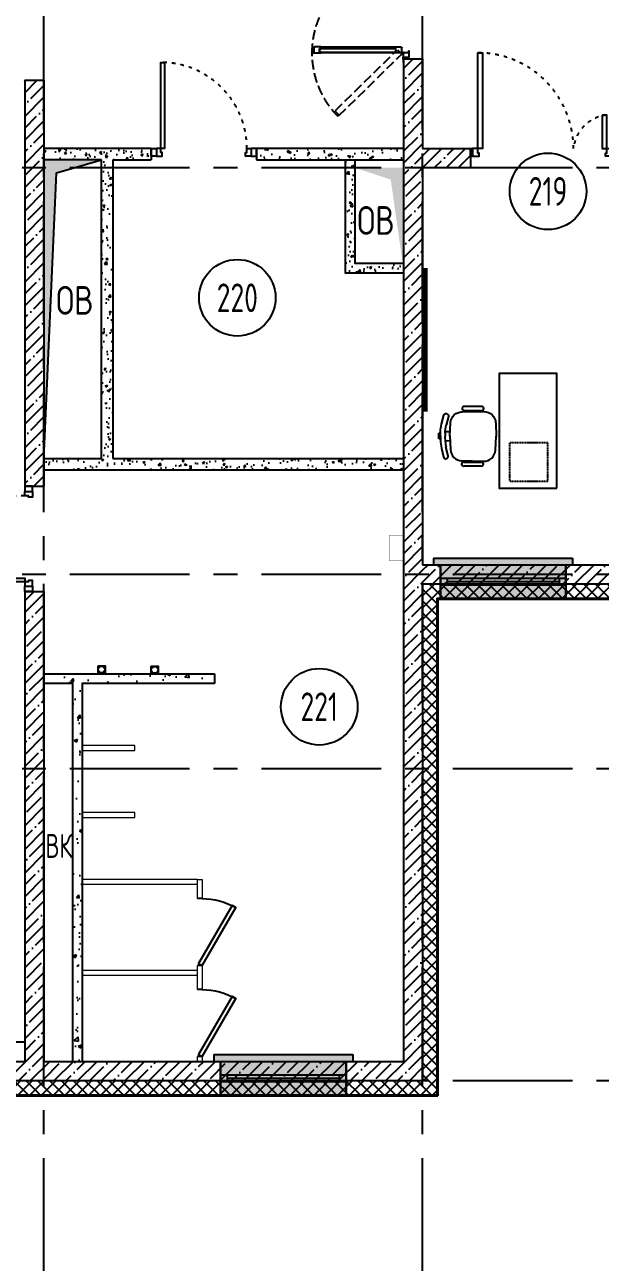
# Model space of a CAD drawing. Header units: millimetres. Extents: x -9318 to 9016603, y 0 to 838141.
# Drawn here: x 80797 to 86807, y 275963 to 288896 of the extents above; entities that cross this region are included whole.
import ezdxf
from ezdxf import colors
from ezdxf.entities.mleader import LeaderData, LeaderLine
from ezdxf.enums import TextEntityAlignment as Align
from ezdxf.math import Vec2, Vec3

# ---------------------------------------------------------------- set-up
doc = ezdxf.new("R2010")
doc.units = ezdxf.units.MM
for name, pattern in [('ACAD_ISO03W100', [30, 12, -18]), ('CENTER', [2, 1.25, -0.25, 0.25, -0.25]), ('HIDDEN', [6, 4, -2]), ('ГОСТ 2.303 4', [7, 5, -2, 0])]:
    doc.linetypes.add(name, pattern=pattern)
doc.layers.add('АР_Номер помещения', color=1, linetype='Continuous', lineweight=25)
doc.layers.add('ТХ_дозаторы', color=7, linetype='Continuous')
doc.layers.add('ТХ_обор_бытовое', color=14, linetype='Continuous')
doc.styles.add('ICOCPEUR', font='isocpeur.ttf')
doc.styles.add('ISOCPEUR', font='isocpeur.ttf', dxfattribs={"width": 0.7})
doc.linetypes.add('Ground1', pattern='A,12,[130,ltypeshp.shx,S=3,R=-150,X=0,Y=-2.598],3,[130,ltypeshp.shx,S=3,R=-150,X=0,Y=-2.598],3,[130,ltypeshp.shx,S=3,R=-150,X=0,Y=-2.598],0', length=18)
doc.linetypes.add('Ground2', pattern='A,12,[130,ltypeshp.shx,S=3,R=-210,X=0,Y=-2.598],3,[130,ltypeshp.shx,S=3,R=-210,X=0,Y=-2.598],3,[130,ltypeshp.shx,S=3,R=-210,X=0,Y=-2.598],0', length=18)
pattern_1 = [(50, (140697.8, 216407.27), (215.17805, -18.82564), [22.5, -247.5]), (355, (140697.8, 216407.27), (-41.6254, 225.65764), [18, -198]), (100.45144, (140715.72, 216405.7), (173.55265, 206.832), [19.12206, -210.34263]), (46.1842, (140697.8, 216467.27), (320.1724, -49.6558), [33.75, -371.25]), (96.63564, (140724.47, 216463.14), (280.3986, 292.2356), [28.6831, -315.5141]), (351.18416, (140697.8, 216467.27), (280.3986, 292.2356), [27, -297]), (21, (140727.8, 216452.27), (179.0721, -120.78567), [22.5, -247.5]), (326, (140727.8, 216452.27), (72.9946, 217.545), [18, -198]), (71.45144, (140742.72, 216442.2), (252.0667, 96.75935), [19.12206, -210.34263]), (37.5, (140697.79, 216407.274), (3.647957, 99.868156), [0, -195.6, 0, -201, 0, -198.75]), (7.5, (140697.79, 216407.27), (78.92086, 118.32351), [0, -114.6, 0, -191.1, 0, -75.75]), (327.5, (140630.89, 216407.274), (160.14673, -6.76646), [0, -75, 0, -234, 0, -310.5]), (317.5, (140600.9, 216407.27), (174.95585, 30.0315), [0, -97.5, 0, -155.4, 0, -220.5])]
pattern_2 = [(45, (-887755.71, 381612.85), (-123.743687, 123.743687), []), (45, (-887631.97, 381612.85), (-123.743687, 123.743687), [218.75, -43.75, 0, -43.75])]

# ---------------------------------------------------------------- blocks, each defined once
blk = doc.blocks.new('*U956')
at = {"color": 8}
for p, q in [((0, 0), (0, -50)), ((700, 0), (700, -50))]:
    blk.add_line(p, q, dxfattribs=at)
blk.add_lwpolyline([(0, 0), (606, 350), (628, 312), (22, -38)], close=True, dxfattribs=at)
blk.add_arc((0, 0), 700, 0, 30, dxfattribs=at)
blk = doc.blocks.new('*U957')
at = {"color": 8}
for p, q in [((0, 0), (0, -50)), ((700, 0), (700, -50))]:
    blk.add_line(p, q, dxfattribs=at)
blk.add_lwpolyline([(0, 0), (606, 350), (628, 312), (22, -38)], close=True, dxfattribs=at)
blk.add_arc((0, 0), 700, 0, 30, dxfattribs=at)
blk = doc.blocks.new('*U938')
at = {"color": 8}
blk.add_lwpolyline([(100, 80), (100, 980), (140, 980), (140, 80)], close=True, dxfattribs=at)
for points in [[(0, 0), (0, 80), (55, 80), (55, 0), (0, 0)], [(55, 80), (55, 0), (115, 0), (115, 40), (100, 40), (100, 80), (55, 80)], [(1045, 80), (1045, 0), (985, 0), (985, 40), (1000, 40), (1000, 80), (1045, 80)], [(1100, 0), (1100, 80), (1045, 80), (1045, 0), (1100, 0)]]:
    blk.add_lwpolyline(points, dxfattribs=at)
at = {"color": 8, "linetype": 'ACAD_ISO03W100', "ltscale": 3}
blk.add_arc((100, 80), 900, 0, 90, dxfattribs=at)
blk = doc.blocks.new('Полуторная_на лестницу')
at = {"color": 8}
for points in [[(75, 80), (75, 1080), (125, 1080), (125, 80)], [(1375, 430), (1375, 80), (1425, 80), (1425, 430)]]:
    blk.add_lwpolyline(points, close=True, dxfattribs=at)
for points in [[(0, 0), (0, 80), (20, 80), (20, 0), (0, 0)], [(20, 80), (20, 0), (90, 0), (90, 30), (75, 30), (75, 80), (20, 80)], [(1480, 80), (1480, 0), (1410, 0), (1410, 30), (1425, 30), (1425, 80), (1480, 80)], [(1500, 0), (1500, 80), (1480, 80), (1480, 0), (1500, 0)]]:
    blk.add_lwpolyline(points, dxfattribs=at)
at = {"color": 8, "linetype": 'ACAD_ISO03W100', "ltscale": 3}
for centre, radius, start, end in [((75, 80), 1000, 0, 90), ((1465, 40), 392, 95.9075, 174.0925)]:
    blk.add_arc(centre, radius, start, end, dxfattribs=at)
blk = doc.blocks.new('*U865')
h = blk.add_hatch(color=8)
h.dxf.hatch_style = 1
h.paths.add_polyline_path([(-1380, -210), (70, -210), (70, -140), (0, -140), (0, 220), (-1310, 220), (-1310, -140), (-1380, -140)])
at = {"color": 8, "lineweight": 30}
for p, q in [((-1310, -140), (-1310, 220)), ((0, -140), (0, 220))]:
    blk.add_line(p, q, dxfattribs=at)
at = {"color": 8}
for p, q in [((0, 220), (-1310, 220)), ((-1310, 70), (0, 70)), ((-1310, 0), (0, 0)), ((-1240, 0), (-1240, 70)), ((-1240, 35), (-70, 35)), ((-70, 0), (-70, 70)), ((-1380, -210), (-1380, -140)), ((-1380, -140), (-1310, -140)), ((-1380, -210), (70, -210)), ((0, -140), (70, -140)), ((70, -210), (70, -140))]:
    blk.add_line(p, q, dxfattribs=at)
blk = doc.blocks.new('*U866')
h = blk.add_hatch(color=8)
h.dxf.hatch_style = 1
h.paths.add_polyline_path([(-1380, -210), (70, -210), (70, -140), (0, -140), (0, 220), (-1310, 220), (-1310, -140), (-1380, -140)])
at = {"color": 8, "lineweight": 30}
for p, q in [((-1310, -140), (-1310, 220)), ((0, -140), (0, 220))]:
    blk.add_line(p, q, dxfattribs=at)
at = {"color": 8}
for p, q in [((0, 220), (-1310, 220)), ((-1310, 70), (0, 70)), ((-1310, 0), (0, 0)), ((-1240, 0), (-1240, 70)), ((-1240, 35), (-70, 35)), ((-70, 0), (-70, 70)), ((-1380, -210), (-1380, -140)), ((-1380, -140), (-1310, -140)), ((-1380, -210), (70, -210)), ((0, -140), (70, -140)), ((70, -210), (70, -140))]:
    blk.add_line(p, q, dxfattribs=at)
blk = doc.blocks.new('_DotSmall')
at = {"color": 8, "linetype": 'ByBlock', "const_width": 0.5}
blk.add_lwpolyline([(-0.0625, 0, 1), (0.0625, 0, 1)], format="xyb", close=True, dxfattribs=at)
blk = doc.blocks.new('*U1150')
at = {"layer": 'АР_Номер помещения', "color": 8}
blk.add_circle((-15147, 3559), 400, dxfattribs=at)
at = {"color": 8, "style": 'ISOCPEUR', "width": 0.7, "flags": 1}
blk.add_attdef('КАТЕГОРИЯ', (-499, -2092), '', height=250, dxfattribs=at)
at = {"layer": 'АР_Номер помещения', "color": 8, "style": 'ISOCPEUR', "width": 0.7}
blk.add_attdef('НОМЕР_ПОМЕЩЕНИЯ', text='', height=300, dxfattribs=at).set_placement((-15147, 3559), align=Align.MIDDLE_CENTER)
blk = doc.blocks.new('*U1151')
at = {"layer": 'АР_Номер помещения', "color": 8}
blk.add_circle((-15672, 817), 400, dxfattribs=at)
at = {"color": 8, "style": 'ISOCPEUR', "width": 0.7, "flags": 1}
blk.add_attdef('КАТЕГОРИЯ', (-499, -2092), '', height=250, dxfattribs=at)
at = {"layer": 'АР_Номер помещения', "color": 8, "style": 'ISOCPEUR', "width": 0.7}
blk.add_attdef('НОМЕР_ПОМЕЩЕНИЯ', text='', height=300, dxfattribs=at).set_placement((-15672, 817), align=Align.MIDDLE_CENTER)
blk = doc.blocks.new('*U1154')
at = {"layer": 'АР_Номер помещения', "color": 8}
blk.add_circle((-13607, 1792), 400, dxfattribs=at)
at = {"color": 8, "style": 'ISOCPEUR', "width": 0.7, "flags": 1}
blk.add_attdef('КАТЕГОРИЯ', (-499, -2092), '', height=250, dxfattribs=at)
at = {"layer": 'АР_Номер помещения', "color": 8, "style": 'ISOCPEUR', "width": 0.7}
blk.add_attdef('НОМЕР_ПОМЕЩЕНИЯ', text='', height=300, dxfattribs=at).set_placement((-13607, 1792), align=Align.MIDDLE_CENTER)
blk = doc.blocks.new('*U709')
at = {"color": 8}
for points in [[(-55, -80), (-55, 0), (-115, 0), (-115, -40), (-100, -40), (-100, -80), (-55, -80)], [(0, 0), (0, -80), (-55, -80), (-55, 0), (0, 0)], [(-1100, 0), (-1100, -80), (-1045, -80), (-1045, 0), (-1100, 0)], [(-1045, -80), (-1045, 0), (-985, 0), (-985, -40), (-1000, -40), (-1000, -80), (-1045, -80)]]:
    blk.add_lwpolyline(points, dxfattribs=at)
blk.add_lwpolyline([(-100, -80), (-100, -980), (-140, -980), (-140, -80)], close=True, dxfattribs=at)
at = {"color": 8, "linetype": 'ACAD_ISO03W100', "ltscale": 3}
blk.add_arc((-100, -80), 900, 180, 270, dxfattribs=at)
blk = doc.blocks.new('*U710')
at = {"color": 8}
for p, q in [((-863, -125), (-94, -125)), ((-96, -61), (-861, -61)), ((-412, -1489), (-96, -1489)), ((-94, -1425), (-410, -1425))]:
    blk.add_line(p, q, dxfattribs=at)
at = {"color": 8, "linetype": 'ГОСТ 2.303 4', "ltscale": 20}
for points in [[(-66, -90), (-60, -84), (-53, -91), (-52, -90), (-54, -88), (-17, -50), (-11, -57), (-15, -61), (-10, -67), (-4, -61), (-684, 601), (-689, 596), (-683, 590), (-679, 595), (-672, 588), (-709, 551), (-712, 553), (-713, 552), (-705, 545), (-711, 539)], [(-241, -1899), (-248, -1895), (-253, -1904), (-254, -1903), (-253, -1901), (-298, -1874), (-303, -1882), (-298, -1885), (-301, -1892), (-308, -1888), (-71, -1478), (-65, -1482), (-59, -1473), (-58, -1474), (-60, -1476), (-14, -1503), (-9, -1495), (-15, -1492), (-11, -1485), (-4, -1489)]]:
    blk.add_lwpolyline(points, close=True, dxfattribs=at)
at = {"color": 8}
for points in [[(60, -12), (60, -80), (52, -80), (52, -63), (6, -63), (6, -66), (4, -66), (4, -56), (-4, -56), (-4, 12), (0, 12), (0, 4), (-2, 4), (-2, -17), (56, -17), (56, -12)], [(-953, -69), (-953, -61), (-861, -61), (-861, -68), (-877, -68), (-877, -104), (-863, -104), (-863, -125), (-929, -125), (-929, -117), (-939, -117), (-939, -115), (-936, -115), (-936, -63), (-945, -63), (-945, -69)], [(-80, -104), (-877, -104), (-877, -68), (-80, -68)], [(-4, -69), (-4, -61), (-96, -61), (-96, -68), (-80, -68), (-80, -104), (-94, -104), (-94, -125), (-28, -125), (-28, -117), (-18, -117), (-18, -115), (-21, -115), (-21, -63), (-12, -63), (-12, -69)], [(-502, -1433), (-502, -1425), (-410, -1425), (-410, -1446), (-426, -1446), (-426, -1482), (-412, -1482), (-412, -1489), (-478, -1489), (-478, -1481), (-488, -1481), (-488, -1479), (-485, -1479), (-485, -1427), (-494, -1427), (-494, -1433)], [(-426, -1446), (-80, -1446), (-80, -1482), (-426, -1482)], [(-4, -1481), (-4, -1489), (-96, -1489), (-96, -1482), (-80, -1482), (-80, -1446), (-94, -1446), (-94, -1425), (-28, -1425), (-28, -1433), (-18, -1433), (-18, -1435), (-21, -1435), (-21, -1487), (-12, -1487), (-12, -1481)], [(60, -1538), (60, -1470), (52, -1470), (52, -1487), (6, -1487), (6, -1484), (4, -1484), (4, -1494), (-4, -1494), (-4, -1562), (0, -1562), (0, -1554), (-2, -1554), (-2, -1533), (56, -1533), (56, -1538)]]:
    blk.add_lwpolyline(points, close=True, dxfattribs=at)
at = {"color": 8, "linetype": 'Ground2'}
blk.add_lwpolyline([(0, 39), (0, 0), (60, 0)], dxfattribs=at)
at = {"color": 8, "linetype": 'Ground1'}
blk.add_lwpolyline([(60, -1550), (0, -1550), (0, -1589)], dxfattribs=at)
at = {"color": 8, "linetype": 'ГОСТ 2.303 4', "ltscale": 20}
for centre, radius, start, end in [((-4, -61), 949, 135.7298, 180.1036), ((-4, -61), 949, 180, 270), ((-4, -1489), 502, 90, 172.6747), ((-4, -1489), 501, 172.6747, 232.6607)]:
    blk.add_arc(centre, radius, start, end, dxfattribs=at)
blk = doc.blocks.new('стол с тумбой 1200х600')
at = {"color": 8}
blk.add_lwpolyline([(-19012, 19801), (-19012, 21001), (-19612, 21001), (-19612, 19801)], close=True, dxfattribs=at)
at = {"color": 8, "linetype": 'HIDDEN', "ltscale": 0.1}
blk.add_lwpolyline([(-19505, 19875), (-19105, 19875), (-19105, 20275), (-19505, 20275)], close=True, dxfattribs=at)
blk = doc.blocks.new('М-60')
at = {"color": 8, "extrusion": (-6.19742e-05, 0.000470712, 1)}
for p, q in [((7035415, 1186627, 0), (7035232, 1186627, 0)), ((7034998, 1186438, 0), (7035020, 1186531, 0)), ((7035068, 1186520, 0), (7035047, 1186426, 0)), ((7035049, 1186549, 0), (7035051, 1186549, 0)), ((7035202, 1186569, 0), (7035439, 1186576, 0)), ((7035232, 1186586, 0), (7035416, 1186587, 0)), ((7034989, 1186313, 0), (7034989, 1186356, 0)), ((7035038, 1186361, 0), (7035088, 1186361, 0)), ((7035086, 1186313, 0), (7035093, 1186455, 0)), ((7035563, 1186460, 0), (7035570, 1186313, 0)), ((7034971, 1186283, 0), (7034970, 1186343, 0)), ((7034989, 1186343, 0), (7034971, 1186343, 0)), ((7034971, 1186343, 0), (7034971, 1186283, 0)), ((7034989, 1186283, 0), (7034971, 1186283, 0)), ((7034989, 1186313, 0), (7034989, 1186343, 0)), ((7034989, 1186313, 0), (7034989, 1186283, 0)), ((7034989, 1186313, 0), (7034990, 1186270, 0)), ((7035037, 1186344, 0), (7035037, 1186313, 0)), ((7035038, 1186283, 0), (7035037, 1186314, 0)), ((7035038, 1186266, 0), (7035089, 1186266, 0)), ((7035086, 1186315, 0), (7035095, 1186173, 0)), ((7035565, 1186174, 0), (7035570, 1186322, 0)), ((7035000, 1186188, 0), (7035023, 1186096, 0)), ((7035071, 1186108, 0), (7035048, 1186201, 0)), ((7035053, 1186078, 0), (7035054, 1186078, 0)), ((7035206, 1186060, 0), (7035443, 1186057, 0)), ((7035236, 1186044, 0), (7035420, 1186046, 0)), ((7035420, 1186005, 0), (7035237, 1186003, 0))]:
    blk.add_line(p, q, dxfattribs=at)
for centre, start, end in [((7035230, 1186606, 122), 84.9987, 275.5247), ((7035417, 1186607, 122), 264.9987, 95.5247), ((7035234, 1186024, 122), 85.3479, 275.874), ((7035422, 1186026, 122), 265.3479, 95.874)]:
    blk.add_arc(centre, 20.6, start, end, dxfattribs=at)
at = {"color": 8, "extrusion": (6.19742e-05, -0.000470712, -1)}
for centre, major_axis, start_param, end_param in [((7035043, 1186525, 0), (15.6, 18.5, 0), 4.240369, 5.829345), ((7035045, 1186525, 0), (15.6, 18.5, 0), -0.45384, 1.098777), ((7035213, 1186449, 0), (77.8, 92.6, 0), 4.061153, 5.558057), ((7035442, 1186455, 0), (77.8, 92.6, 0), -0.725128, 0.826554), ((7035352, 1186356, 0), (-278, 234, 0), 5.584367, 5.811166), ((7035400, 1186344, 0), (234, 278, 0), 4.01357, 4.240369)]:
    blk.add_ellipse(centre, major_axis=major_axis, ratio=1, start_param=start_param, end_param=end_param, dxfattribs=at)
at = {"color": 8, "extrusion": (-6.19742e-05, 0.000470712, 1)}
for centre, major_axis, start_param, end_param in [((7035353, 1186275, 0), (-274, -238, 0), 5.584367, 5.811166), ((7035401, 1186288, 0), (238, -274, 0), 4.01357, 4.240369), ((7035047, 1186101, 0), (15.8, -18.3, 0), 4.240369, 5.829345), ((7035048, 1186102, 0), (15.8, -18.3, 0), -0.45384, 1.098777), ((7035215, 1186180, 0), (79.2, -91.4, 0), 4.061153, 5.558057), ((7035444, 1186178, 0), (79.2, -91.4, 0), -0.725128, 0.826554)]:
    blk.add_ellipse(centre, major_axis=major_axis, ratio=1, start_param=start_param, end_param=end_param, dxfattribs=at)
blk = doc.blocks.new('У240')
at = {"layer": 'ТХ_обор_бытовое', "color": 8, "lineweight": 0, "ltscale": 100, "transparency": 33554687, "const_width": 2}
blk.add_lwpolyline([(259065, 2932), (259065, 3192), (259215, 3192), (259215, 2932)], close=True, dxfattribs=at)
blk = doc.blocks.new('A$C500e89c7')
at = {"color": 8, "ltscale": 100}
blk.add_circle((-37, 37), 35.3, dxfattribs=at)
at = {"layer": 'ТХ_дозаторы', "color": 8, "ltscale": 100}
blk.add_lwpolyline([(-73, 75), (0, 75), (0, 0), (-73, 0)], close=True, dxfattribs=at)

msp = doc.modelspace()

# ---------------------------------------------------------------- hatches: boundary and pattern name
at = {"ltscale": 100}
h = msp.add_hatch(dxfattribs=at)
h.set_pattern_fill('ANSI37', color=256, scale=700)
h.set_pattern_definition([(45, (-881264.54, 320766.49), (-61.871843, 61.871843), []), (135, (-881264.54, 320766.49), (-61.871843, -61.871843), [])])
h.paths.add_polyline_path([(63732.07, 281222.96), (70082.1, 281222.96), (70082.1, 298452.96), (63081.91, 298452.96), (63081.91, 300172.96), (62931.91, 300172.96), (62931.91, 298302.96), (69932.1, 298302.96), (69932.1, 281372.96), (63582.07, 281372.96), (63582.1, 271362.96), (76982.1, 271362.96), (76982.1, 277712.96), (85102.1, 277712.96), (85102.1, 282902.96), (93369.48, 282902.96), (93369.48, 282652.96), (93519.48, 282652.96), (93519.48, 283052.96), (84952.1, 283052.96), (84952.1, 277862.96), (76832.1, 277862.96), (76832.1, 271512.96), (63732.1, 271512.96)])
h = msp.add_hatch(dxfattribs=at)
h.set_pattern_fill('ANSI35', color=256, scale=700)
h.set_pattern_definition(pattern_2)
h.paths.add_polyline_path([(84952.1, 283052.96), (84952.1, 283252.96), (84952.1, 287402.96), (85452.1, 287402.96), (85452.1, 287602.96), (84952.1, 287602.96), (84952.1, 288540.44), (84752.1, 288540.44), (84752.1, 278062.96), (84752.1, 277862.96), (84952.1, 277862.96)])
h = msp.add_hatch(dxfattribs=at)
h.set_pattern_fill('ANSI35', color=256, scale=700)
h.set_pattern_definition([(45, (-893405.71, 382633.98), (-123.743687, 123.743687), []), (45, (-893281.97, 382633.98), (-123.743687, 123.743687), [218.75, -43.75, 0, -43.75])])
h.paths.add_polyline_path([(80997.1, 288315.44), (80797.1, 288315.44), (80797.1, 284074.08), (80997.1, 284074.08)])
h = msp.add_hatch(dxfattribs=at)
h.set_pattern_fill('AR-CONC', color=256, scale=30)
h.set_pattern_definition(pattern_1)
h.paths.add_polyline_path([(82116.94, 287482.98), (82116.94, 287602.98), (80997.1, 287602.97), (80997.1, 287482.97)])
h = msp.add_hatch(dxfattribs=at)
h.set_pattern_fill('AR-CONC', color=256, scale=30)
h.set_pattern_definition(pattern_1)
h.paths.add_polyline_path([(84752.1, 287602.96), (83216.95, 287602.97), (83216.95, 287482.97), (84752.1, 287482.96)])
h = msp.add_hatch(color=256, dxfattribs=at)
h.paths.add_polyline_path([(81127.28, 287349.2), (81316.04, 287402.96), (80997.1, 287402.96), (80997.1, 284364.08)])
h.paths.add_polyline_path([(81596.96, 287482.97), (80997.1, 287482.97), (80997.1, 287402.96), (81316.04, 287402.96)])
h = msp.add_hatch(dxfattribs=at)
h.set_pattern_fill('AR-CONC', color=256, scale=30)
h.set_pattern_definition(pattern_1)
h.paths.add_polyline_path([(81716.96, 286757.82), (81716.96, 287482.97), (81596.96, 287482.96), (81596.99, 284364.08), (81716.96, 284364.08), (81716.99, 286249.6)])
h = msp.add_hatch(dxfattribs=at)
h.set_pattern_fill('AR-CONC', color=256, scale=30)
h.set_pattern_definition([(50, (140697.8, 212038.5), (215.17805, -18.82564), [22.5, -247.5]), (355, (140697.8, 212038.5), (-41.6254, 225.65764), [18, -198]), (100.45144, (140715.72, 212036.93), (173.55265, 206.832), [19.12206, -210.34263]), (46.1842, (140697.8, 212098.5), (320.1724, -49.6558), [33.75, -371.25]), (96.63564, (140724.47, 212094.36), (280.3986, 292.2356), [28.6831, -315.5141]), (351.18416, (140697.8, 212098.5), (280.3986, 292.2356), [27, -297]), (21, (140727.8, 212083.5), (179.0721, -120.78567), [22.5, -247.5]), (326, (140727.8, 212083.5), (72.9946, 217.545), [18, -198]), (71.45144, (140742.72, 212073.43), (252.0667, 96.75935), [19.12206, -210.34263]), (37.5, (140697.79, 212038.5), (3.647957, 99.868156), [0, -195.6, 0, -201, 0, -198.75]), (7.5, (140697.79, 212038.5), (78.92086, 118.32351), [0, -114.6, 0, -191.1, 0, -75.75]), (327.5, (140630.89, 212038.5), (160.14673, -6.76646), [0, -75, 0, -234, 0, -310.5]), (317.5, (140600.9, 212038.5), (174.95585, 30.0315), [0, -97.5, 0, -155.4, 0, -220.5])])
h.paths.add_polyline_path([(84752.22, 286402.97), (84243.9, 286402.97), (84243.9, 287482.95), (84143.93, 287483), (84143.92, 286403.02), (84144.04, 286403.02), (84143.94, 286303), (84752.09, 286302.95)])
msp.add_hatch(color=256).paths.add_polyline_path([(84743.9, 286402.97), (84743.9, 287402.97), (84243.9, 287402.97), (84618.9, 287277.97)])
h = msp.add_hatch(dxfattribs=at)
h.set_pattern_fill('AR-CONC', color=256, scale=30)
h.set_pattern_definition(pattern_1)
h.paths.add_polyline_path([(84752.1, 284364.09), (80997.1, 284364.08), (80997.1, 284244.08), (84752.1, 284244.09)])
h = msp.add_hatch(dxfattribs=at)
h.set_pattern_fill('ANSI35', color=256, scale=700)
h.set_pattern_definition(pattern_2)
h.paths.add_polyline_path([(96165.11, 283252.96), (84952.1, 283252.97), (84952.1, 283052.94), (93519.48, 283052.95), (93519.48, 282652.96), (93921.66, 282652.96), (93921.66, 283052.95), (96165.11, 283052.96)])
h = msp.add_hatch(dxfattribs=at)
h.set_pattern_fill('ANSI35', color=256, scale=700)
h.set_pattern_definition(pattern_2)
h.paths.add_polyline_path([(84752.1, 278062.96), (80997.1, 278062.96), (80997.1, 282974.08), (80797.1, 282974.08), (80797.1, 278062.96), (76857.1, 278062.96), (76857.1, 277862.96), (84752.1, 277862.96)])
h = msp.add_hatch(dxfattribs=at)
h.set_pattern_fill('AR-CONC', color=256, scale=2)
h.set_pattern_definition([(50, (-399216.16, 111663.65), (364.36934, -31.87817), [38.1, -419.1]), (355, (-399216.16, 111663.65), (-70.48684, 382.1137), [30.48, -335.28117]), (100.451445, (-399185.8, 111661), (293.8825, 350.2355), [32.38002, -356.1805]), (46.1842, (-399216.16, 111765.25), (542.1581, -84.08466), [57.15, -628.65]), (96.63556, (-399171, 111758.24), (474.80827, 494.85225), [48.57005, -534.2712]), (351.18415, (-399216.16, 111765.25), (474.80827, 494.85225), [45.71993, -502.91946]), (21, (-399165.36, 111739.85), (303.22878, -204.5304), [38.1, -419.1]), (326, (-399165.36, 111739.85), (123.60406, 368.37593), [30.48, -335.28]), (71.451445, (-399140.1, 111722.8), (426.83284, 163.84554), [32.38002, -356.17988]), (37.5, (-399216.16, 111663.65), (6.177207, 169.110078), [0, -331.216, 0, -340.36, 0, -336.55]), (7.5, (-399216.16, 111663.65), (133.639325, 200.36115), [0, -194.056, 0, -323.596, 0, -128.27]), (327.5, (-399329.44, 111663.65), (271.18119, -11.457488), [0, -127, 0, -396.24, 0, -525.78]), (317.5, (-399380.24, 111663.65), (296.25836, 50.85298), [0, -165.1, 0, -263.144, 0, -373.38])])
h.paths.add_polyline_path([(82779.92, 282112.99), (80986.61, 282112.99), (80986.6, 282012.99), (81297.81, 282013), (81297.76, 278044.8), (81397.76, 278044.8), (81397.81, 282013), (82779.92, 282012.99)])

# ---------------------------------------------------------------- linework, layer by layer
at = {"linetype": 'CENTER', "ltscale": 1000}
for p, q in [((80997.1, 269801.69), (80997.1, 304109.16)), ((84952.1, 269801.69), (84952.1, 304109.16)), ((51268.34, 287402.96), (134865.51, 287402.96)), ((51268.34, 283152.96), (134865.51, 283152.96)), ((51268.34, 281122.96), (134865.51, 281122.96)), ((51268.34, 277862.96), (134865.51, 277862.96))]:
    msp.add_line(p, q, dxfattribs=at)
at = {"ltscale": 100}
for p, q in [((84752.1, 288540.44), (84752.1, 278062.96)), ((84752.1, 288540.44), (84952.1, 288540.44)), ((84952.1, 288540.44), (84952.1, 287602.96)), ((80797.1, 288315.44), (80797.1, 284074.08)), ((80797.1, 288315.44), (80997.1, 288315.44)), ((80997.1, 288315.44), (80997.1, 284074.08)), ((84952.1, 287602.96), (85452.1, 287602.96)), ((85452.1, 287602.96), (85452.1, 287402.96)), ((84952.1, 287402.96), (84952.1, 283252.96)), ((84952.1, 287402.96), (85452.1, 287402.96)), ((80797.1, 284074.08), (80997.1, 284074.08)), ((84952.1, 283252.96), (96165.11, 283252.96)), ((84952.1, 283052.96), (84952.1, 277862.96)), ((84952.1, 283052.96), (93519.48, 283052.96)), ((80797.1, 282974.08), (80797.1, 278062.96)), ((80797.1, 282974.08), (80997.1, 282974.08)), ((80997.1, 282974.08), (80997.1, 278062.96)), ((85102.1, 282902.96), (85102.1, 277712.96)), ((85102.1, 282902.96), (93369.48, 282902.96)), ((85112.1, 282892.96), (85112.1, 277702.96)), ((85112.1, 282892.96), (93359.48, 282892.96)), ((80797.1, 278262.96), (76857.1, 278262.96)), ((76857.1, 278062.96), (80797.1, 278062.96)), ((80997.1, 278062.96), (84752.1, 278062.96)), ((76832.1, 277862.96), (84952.1, 277862.96)), ((76982.1, 277712.96), (85102.1, 277712.96)), ((76992.1, 277702.96), (85112.1, 277702.96))]:
    msp.add_line(p, q, dxfattribs=at)
for points in [[(82116.94, 287602.98), (80997.1, 287602.97)], [(82116.94, 287602.97), (82116.95, 287482.97)], [(84752.1, 287602.97), (83216.94, 287602.98)], [(83216.94, 287602.97), (83216.95, 287482.97)], [(81596.96, 287482.97), (80997.1, 287482.97)], [(80997.1, 284364.08), (81127.28, 287349.2), (81596.96, 287482.97)], [(81597.1, 284364.08), (81596.96, 287482.97)], [(81716.96, 287482.97), (81716.99, 284364.08)], [(81716.96, 287482.97), (82116.95, 287482.97)], [(83216.95, 287482.98), (84752.1, 287482.97)], [(84143.9, 287482.97), (84143.93, 286302.97), (84752.1, 286302.97)], [(84243.9, 287482.97), (84243.93, 286402.97), (84752.1, 286402.97)], [(80997.1, 284364.08), (81597.1, 284364.06)], [(81716.99, 284364.05), (84752.1, 284364.08)], [(80997.1, 284244.08), (84752.1, 284244.09)], [(80997.09, 282112.99), (82779.92, 282112.99)], [(82779.93, 282112.99), (82779.93, 282012.99)], [(81297.76, 278062.96), (81297.81, 282012.99), (80997.09, 282012.99)], [(82779.92, 282012.99), (81397.81, 282012.99), (81397.76, 278062.96)]]:
    msp.add_lwpolyline(points, dxfattribs=at)
at = {"lineweight": 0, "ltscale": 100, "transparency": 33554687, "const_width": 2}
msp.add_lwpolyline([(84952.1, 286352.93), (85002.1, 286352.93), (85002.1, 284852.93), (84952.1, 284852.93)], close=True, dxfattribs=at)
at = {"ltscale": 100, "const_width": 50}
msp.add_lwpolyline([(84977.1, 284852.93), (84977.1, 286352.93)], dxfattribs=at)
at = {"lineweight": 0}
for points in [[(81397.7, 281363.03), (81397.69, 281313.03), (81948.01, 281312.93), (81948.02, 281362.93)], [(81397.8, 280662.98), (81397.79, 280612.98), (81948.11, 280612.88), (81948.12, 280662.88)], [(81397.78, 279962.92), (81397.79, 279912.92), (82599.87, 279913.01), (82599.86, 279963.01)], [(82649.93, 279763.3), (82599.93, 279763.3), (82599.93, 279963.02), (82649.93, 279963.02)], [(81397.77, 279012.92), (81397.77, 278962.92), (82599.93, 278963.01), (82599.92, 279013.01)], [(82649.85, 278812.96), (82599.85, 278812.96), (82599.93, 279063.3), (82649.93, 279063.3)], [(82649.91, 278062.96), (82599.91, 278062.96), (82599.85, 278112.96), (82649.85, 278112.96)]]:
    msp.add_lwpolyline(points, close=True, dxfattribs=at)

# ---------------------------------------------------------------- block references
at = {"xscale": -1, "rotation": 180}
for name, p in [('*U710', (84752.1, 288540.44)), ('*U866', (86447.1, 283112.96)), ('*U865', (84152.1, 277922.96))]:
    msp.add_blockref(name, p, dxfattribs=at)
for name, p in [('Полуторная_на лестницу', (85452.1, 287522.96)), ('стол с тумбой 1200х600', (105364.27, 264251.82)), ('У240', (-174462.87, 280365.82))]:
    msp.add_blockref(name, p)
for name, p, rotation in [('*U709', (82116.94, 287522.97), 180), ('М-60', (-6967827.72, -789680.93, 0.04), 359.0887326624886), ('*U938', (80877.1, 282974.08), 90.00000000000001)]:
    msp.add_blockref(name, p, dxfattribs=dict(rotation=rotation))
ref = msp.add_blockref('*U1154', (99868.77, 285363.15))
ref.add_attrib('НОМЕР_ПОМЕЩЕНИЯ', '219', dxfattribs={"layer": 'АР_Номер помещения', "color": 8, "height": 300, "style": 'ISOCPEUR', "width": 0.7}).set_placement((86261.53, 287155.19), align=Align.MIDDLE_CENTER)
ref = msp.add_blockref('*U1151', (98688.82, 285226.05))
ref.add_attrib('НОМЕР_ПОМЕЩЕНИЯ', '220', dxfattribs={"layer": 'АР_Номер помещения', "color": 8, "height": 300, "style": 'ISOCPEUR', "width": 0.7}).set_placement((83016.96, 286042.77), align=Align.MIDDLE_CENTER)
at = {"ltscale": 100}
for p in [(81635.97, 282121.1), (82191.14, 282116.46)]:
    msp.add_blockref('A$C500e89c7', p, dxfattribs=at)
ref = msp.add_blockref('*U1150', (99019.49, 278209.68))
ref.add_attrib('НОМЕР_ПОМЕЩЕНИЯ', '221', dxfattribs={"layer": 'АР_Номер помещения', "color": 8, "height": 300, "style": 'ISOCPEUR', "width": 0.7}).set_placement((83872.32, 281768.74), align=Align.MIDDLE_CENTER)
at = {"lineweight": 30, "xscale": -1, "rotation": 270}
for name, p in [('*U957', (82649.93, 279063.3)), ('*U956', (82649.85, 278112.96))]:
    msp.add_blockref(name, p, dxfattribs=at)

# ---------------------------------------------------------------- texts
at = {"ltscale": 100, "attachment_point": 5, "line_spacing_factor": 0.7, "style": 'ICOCPEUR'}
for s, insert, char_height in [('\\A1;{\\W0.8;ОВ}', (84463.47, 286850.8), 300), ('\\A1;{\\W0.8;ОВ}', (81319.19, 286015.77), 300), ('\\A1;{\\W0.7;ВК}', (81152.31, 280314.16), 250)]:
    msp.add_mtext(s, dxfattribs=dict(at, insert=insert, char_height=char_height))

# ---------------------------------------------------------------- leaders
ml = msp.add_multileader_mtext('Standard')
ml.set_content('+13,200', color=8, style='ISOCPEUR')
ml.set_leader_properties(color=8, linetype='Continuous', lineweight=-1)
ml.set_arrow_properties(name='DOTSMALL')
ml.build(insert=Vec2(0, 0))
ml.multileader.update_dxf_attribs({"has_text_frame": 1, "text_left_attachment_type": 4, "text_right_attachment_type": 4, "dogleg_length": 100, "arrow_head_size": 180})
ctx = ml.context
ctx.base_point, ctx.char_height, ctx.arrow_head_size, ctx.landing_gap_size, ctx.plane_origin = Vec3(93068.63, 826103.47), 250, 180, 50, Vec3(90907.41, 825512.23)
ctx.left_attachment, ctx.right_attachment = 4, 4
notes = []
notes.append((ctx, [(0, (0, 0, 0), (0, 0), (1, 0), 1, [])]))
ctx.mtext.insert, ctx.mtext.width, ctx.mtext.line_spacing_style, ctx.mtext.flow_direction = Vec3(93118.63, 826436.81), 852.697, 2, 5
ml = msp.add_multileader_mtext('Standard')
ml.set_content('+11,550', color=8, style='ISOCPEUR')
ml.set_leader_properties(color=8, linetype='Continuous', lineweight=-1)
ml.set_arrow_properties(name='DOTSMALL')
ml.build(insert=Vec2(0, 0))
ml.multileader.update_dxf_attribs({"has_text_frame": 1, "text_left_attachment_type": 4, "text_right_attachment_type": 4, "dogleg_length": 100, "arrow_head_size": 180})
ctx = ml.context
ctx.base_point, ctx.char_height, ctx.arrow_head_size, ctx.landing_gap_size, ctx.plane_origin = Vec3(88068.63, 825358.47), 250, 180, 50, Vec3(85907.41, 824767.23)
ctx.left_attachment, ctx.right_attachment = 4, 4
notes.append((ctx, [(0, (0, 0, 0), (0, 0), (1, 0), 1, [])]))
ctx.mtext.insert, ctx.mtext.width, ctx.mtext.line_spacing_style, ctx.mtext.flow_direction = Vec3(88118.63, 825691.81), 852.697, 2, 5
ml = msp.add_multileader_mtext('Standard')
ml.set_content('+13,700', color=8, style='ISOCPEUR')
ml.set_leader_properties(color=8, linetype='Continuous', lineweight=-1)
ml.set_arrow_properties(name='DOTSMALL')
ml.build(insert=Vec2(0, 0))
ml.multileader.update_dxf_attribs({"has_text_frame": 1, "text_left_attachment_type": 4, "text_right_attachment_type": 4, "dogleg_length": 100, "arrow_head_size": 180})
ctx = ml.context
ctx.base_point, ctx.char_height, ctx.arrow_head_size, ctx.landing_gap_size, ctx.plane_origin = Vec3(118053.07, 658154.33), 250, 180, 50, Vec3(117803.7, 657493.51)
ctx.left_attachment, ctx.right_attachment = 4, 4
notes.append((ctx, [(0, (0, 0, 0), (0, 0), (1, 0), 1, [])]))
ctx.mtext.insert, ctx.mtext.width, ctx.mtext.line_spacing_style, ctx.mtext.flow_direction = Vec3(118103.07, 658487.66), 852.697, 2, 5
ml = msp.add_multileader_mtext('Standard')
ml.set_content('+15,850', color=8, style='ISOCPEUR')
ml.set_leader_properties(color=8, linetype='Continuous', lineweight=-1)
ml.set_arrow_properties(name='DOTSMALL')
ml.build(insert=Vec2(0, 0))
ml.multileader.update_dxf_attribs({"has_text_frame": 1, "text_left_attachment_type": 4, "text_right_attachment_type": 4, "dogleg_length": 100, "arrow_head_size": 180})
ctx = ml.context
ctx.base_point, ctx.char_height, ctx.arrow_head_size, ctx.landing_gap_size, ctx.plane_origin = Vec3(116043.29, 652621.27), 250, 180, 50, Vec3(116522.41, 649668.82)
ctx.left_attachment, ctx.right_attachment = 4, 4
notes.append((ctx, [(0, (0, 0, 0), (0, 0), (1, 0), 1, [])]))
ctx.mtext.insert, ctx.mtext.width, ctx.mtext.line_spacing_style, ctx.mtext.flow_direction = Vec3(116093.29, 652954.61), 852.697, 2, 5
ml = msp.add_multileader_mtext('Standard')
ml.set_content('+9,800', color=8, style='ISOCPEUR')
ml.set_leader_properties(color=8, linetype='Continuous', lineweight=-1)
ml.set_arrow_properties(name='DOTSMALL')
ml.build(insert=Vec2(0, 0))
ml.multileader.update_dxf_attribs({"has_text_frame": 1, "text_left_attachment_type": 4, "text_right_attachment_type": 4, "dogleg_length": 100, "arrow_head_size": 180})
ctx = ml.context
ctx.base_point, ctx.char_height, ctx.arrow_head_size, ctx.landing_gap_size, ctx.plane_origin = Vec3(118053.07, 538154.33), 250, 180, 50, Vec3(117803.7, 537493.51)
ctx.left_attachment, ctx.right_attachment = 4, 4
notes.append((ctx, [(0, (0, 0, 0), (0, 0), (1, 0), 1, [])]))
ctx.mtext.insert, ctx.mtext.width, ctx.mtext.line_spacing_style, ctx.mtext.flow_direction = Vec3(118103.07, 538487.66), 852.697, 2, 5
ml = msp.add_multileader_mtext('Standard')
ml.set_content('+11,750', color=8, style='ISOCPEUR')
ml.set_leader_properties(color=8, linetype='Continuous', lineweight=-1)
ml.set_arrow_properties(name='DOTSMALL')
ml.build(insert=Vec2(0, 0))
ml.multileader.update_dxf_attribs({"has_text_frame": 1, "text_left_attachment_type": 4, "text_right_attachment_type": 4, "dogleg_length": 100, "arrow_head_size": 180})
ctx = ml.context
ctx.base_point, ctx.char_height, ctx.arrow_head_size, ctx.landing_gap_size, ctx.plane_origin = Vec3(116043.29, 532621.27), 250, 180, 50, Vec3(116522.41, 529668.82)
ctx.left_attachment, ctx.right_attachment = 4, 4
notes.append((ctx, [(0, (0, 0, 0), (0, 0), (1, 0), 1, [])]))
ctx.mtext.insert, ctx.mtext.width, ctx.mtext.line_spacing_style, ctx.mtext.flow_direction = Vec3(116093.29, 532954.61), 852.697, 2, 5
ml = msp.add_multileader_mtext('Standard')
ml.set_content('+7,850', color=8, style='ISOCPEUR')
ml.set_leader_properties(color=8, linetype='Continuous', lineweight=-1)
ml.set_arrow_properties(name='DOTSMALL')
ml.build(insert=Vec2(0, 0))
ml.multileader.update_dxf_attribs({"has_text_frame": 1, "text_left_attachment_type": 4, "text_right_attachment_type": 4, "dogleg_length": 100, "arrow_head_size": 180})
ctx = ml.context
ctx.base_point, ctx.char_height, ctx.arrow_head_size, ctx.landing_gap_size, ctx.plane_origin = Vec3(82569.71, 434646.78), 250, 180, 50, Vec3(82488.32, 433379.22)
ctx.left_attachment, ctx.right_attachment = 4, 4
notes.append((ctx, [(0, (0, 0, 0), (0, 0), (1, 0), 1, [])]))
ctx.mtext.insert, ctx.mtext.width, ctx.mtext.line_spacing_style, ctx.mtext.flow_direction = Vec3(82619.71, 434980.11), 595.5678, 2, 5
for ctx, leaders in notes:
    for number, flags, end, landing, length, lines in leaders:
        leader = LeaderData()
        leader.index, (leader.has_last_leader_line, leader.has_dogleg_vector, leader.attachment_direction) = number, flags
        leader.last_leader_point, leader.dogleg_vector, leader.dogleg_length = Vec3(end), Vec3(landing), length
        for number, points, colour, breaks in lines:
            line = LeaderLine()
            line.index, line.vertices, line.color, line.breaks = number, Vec3.list(points), colors.encode_raw_color(colour), breaks
            leader.lines.append(line)
        ctx.leaders.append(leader)

doc.saveas('drawing.dxf')
